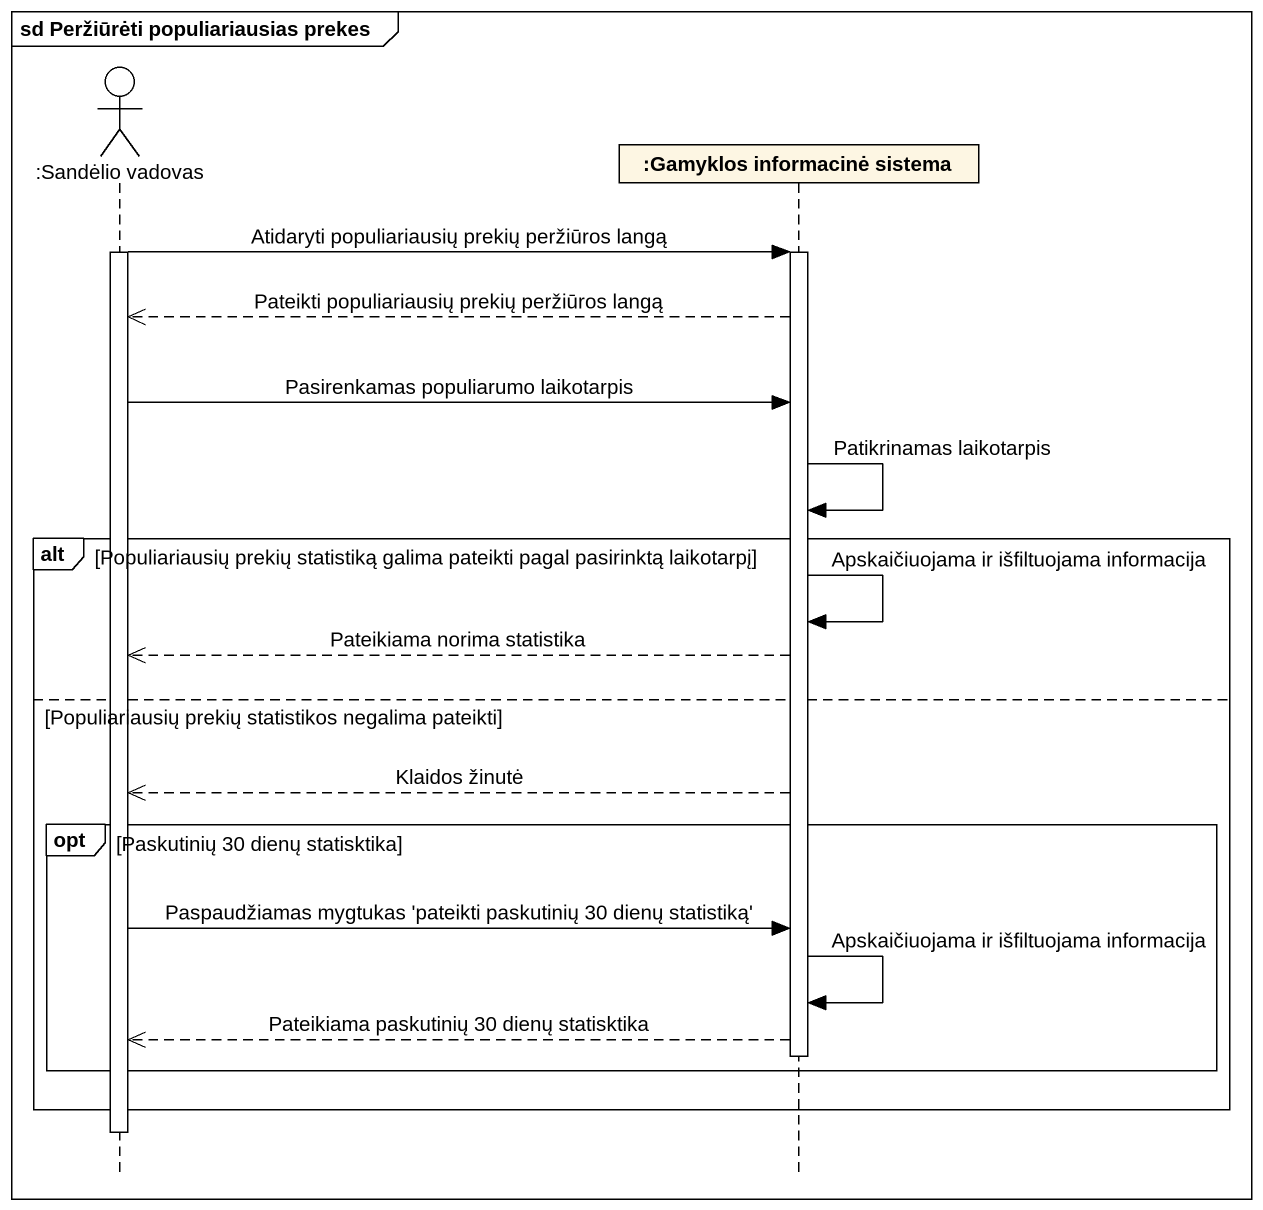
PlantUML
@startuml
mainframe sd Peržiūrėti populiariausias prekes
hide footbox
actor ":Sandėlio vadovas" as Sandėlio_vadovas
participant ":Gamyklos informacinė sistema" as Gamyklos_informacinė_sistema

activate Sandėlio_vadovas
Sandėlio_vadovas -> Gamyklos_informacinė_sistema : Atidaryti populiariausių prekių peržiūros langą
activate Gamyklos_informacinė_sistema
Gamyklos_informacinė_sistema -->> Sandėlio_vadovas : Pateikti populiariausių prekių peržiūros langą
Sandėlio_vadovas -> Gamyklos_informacinė_sistema : Pasirenkamas populiarumo laikotarpis
Gamyklos_informacinė_sistema -> Gamyklos_informacinė_sistema : Patikrinamas laikotarpis
alt Populiariausių prekių statistiką galima pateikti pagal pasirinktą laikotarpį
  Gamyklos_informacinė_sistema -> Gamyklos_informacinė_sistema : Apskaičiuojama ir išfiltuojama informacija
  Gamyklos_informacinė_sistema -->> Sandėlio_vadovas : Pateikiama norima statistika
else Populiariausių prekių statistikos negalima pateikti
  Gamyklos_informacinė_sistema -->> Sandėlio_vadovas : Klaidos žinutė
  opt Paskutinių 30 dienų statisktika
    Sandėlio_vadovas -> Gamyklos_informacinė_sistema : Paspaudžiamas mygtukas 'pateikti paskutinių 30 dienų statistiką'
    Gamyklos_informacinė_sistema -> Gamyklos_informacinė_sistema : Apskaičiuojama ir išfiltuojama informacija
    Gamyklos_informacinė_sistema -->> Sandėlio_vadovas : Pateikiama paskutinių 30 dienų statisktika
    deactivate Gamyklos_informacinė_sistema
  end
end
deactivate Sandėlio_vadovas
@enduml
